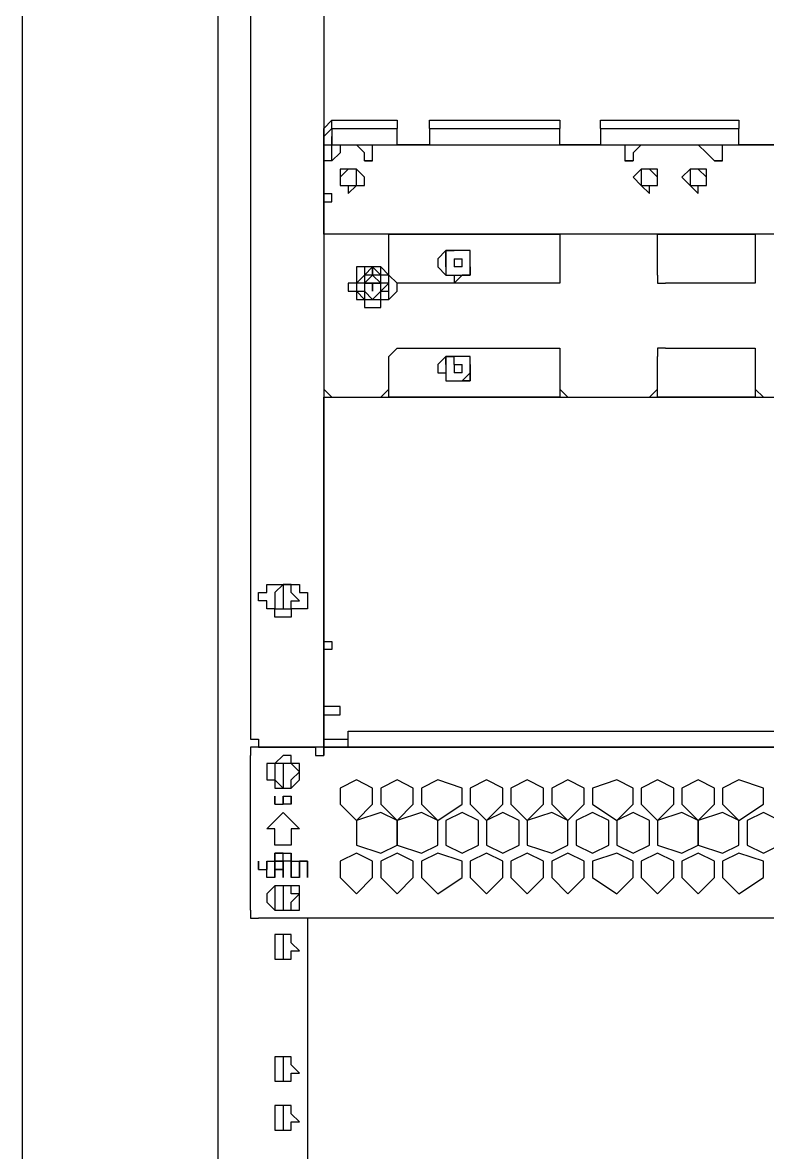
# Model space of a CAD drawing. Header units: millimetres. Extents: x 929 to 1725, y 58 to 532.
# Drawn here: x 1441.95 to 1452.66, y 89.87 to 106.1 of the extents above; entities that cross this region are included whole.
import ezdxf

# ---------------------------------------------------------------- set-up
doc = ezdxf.new("R2010")
doc.units = ezdxf.units.MM
doc.header["$MEASUREMENT"] = 0
doc.layers.add('TT-WIRE-EQPM', color=6, linetype='CONTINUOUS')

msp = doc.modelspace()

# ---------------------------------------------------------------- linework, layer by layer
at = {"layer": 'TT-WIRE-EQPM', "linetype": 'Continuous'}
for points in [[(1441.95205, 81.99353), (1441.95205, 192.01265)], [(1444.76104, 189.43773), (1444.76104, 84.56845)], [(1445.34625, 135.59859), (1446.28258, 135.59859), (1446.28258, 95.6874)], [(1445.22921, 135.48155), (1445.22921, 95.92148)], [(1446.39963, 104.6996), (1446.28258, 104.58256), (1446.28258, 104.58256)], [(1446.28258, 104.46552), (1446.28258, 104.58256)], [(1446.39963, 104.58256), (1446.28258, 104.46552), (1446.28258, 104.46552)], [(1446.39963, 104.6996), (1447.33596, 104.6996)], [(1446.39963, 104.58256), (1446.39963, 104.6996)], [(1446.39963, 104.58256), (1447.33596, 104.58256)], [(1446.39963, 104.58256), (1446.39963, 104.34848)], [(1447.33596, 104.6996), (1447.33596, 104.58256)], [(1447.33596, 104.34848), (1447.33596, 104.58256)], [(1447.80413, 104.6996), (1449.67679, 104.6996)], [(1447.80413, 104.58256), (1447.80413, 104.6996)], [(1447.80413, 104.58256), (1449.67679, 104.58256)], [(1447.80413, 104.58256), (1447.80413, 104.34848)], [(1449.67679, 104.6996), (1449.67679, 104.58256)], [(1449.67679, 104.34848), (1449.67679, 104.58256)], [(1450.262, 104.6996), (1452.25171, 104.6996)], [(1450.262, 104.58256), (1450.262, 104.6996)], [(1450.262, 104.58256), (1452.25171, 104.58256)], [(1450.262, 104.58256), (1450.262, 104.34848)], [(1452.25171, 104.6996), (1452.25171, 104.58256)], [(1452.25171, 104.34848), (1452.25171, 104.58256)], [(1446.28258, 104.34848), (1446.28258, 104.46552)], [(1446.39963, 104.34848), (1446.39963, 104.46552)], [(1446.28258, 103.99735), (1446.28258, 104.34848)], [(1446.28258, 104.34848), (1446.39963, 104.34848)], [(1446.39963, 104.34848), (1446.51667, 104.34848)], [(1446.39963, 104.11439), (1446.39963, 104.34848)], [(1446.39963, 104.11439), (1446.39963, 104.34848)], [(1446.51667, 104.34848), (1446.51667, 104.23144), (1446.39963, 104.11439)], [(1446.51667, 104.34848), (1446.75075, 104.34848)], [(1446.75075, 104.34848), (1450.84721, 104.34848)], [(1446.86779, 104.11439), (1446.86779, 104.23144), (1446.75075, 104.34848)], [(1446.98483, 104.11439), (1446.98483, 104.34848)], [(1447.80413, 104.34848), (1447.33596, 104.34848)], [(1450.262, 104.34848), (1449.67679, 104.34848)], [(1450.61312, 104.34848), (1450.61312, 104.11439)], [(1450.84721, 104.34848), (1450.73017, 104.23144), (1450.73017, 104.11439)], [(1450.84721, 104.34848), (1451.6665, 104.34848)], [(1451.6665, 104.34848), (1455.88, 104.34848)], [(1451.90058, 104.11439), (1451.78354, 104.23144), (1451.6665, 104.34848)], [(1452.01762, 104.11439), (1452.01762, 104.34848)], [(1452.83691, 104.34848), (1452.25171, 104.34848)], [(1446.39963, 104.11439), (1446.28258, 104.11439), (1446.28258, 103.99735)], [(1446.98483, 104.11439), (1446.86779, 104.11439)], [(1446.86779, 104.11439), (1446.98483, 104.11439)], [(1450.73017, 104.11439), (1450.61312, 104.11439)], [(1450.61312, 104.11439), (1450.73017, 104.11439)], [(1452.01762, 104.11439), (1451.90058, 104.11439)], [(1451.90058, 104.11439), (1452.01762, 104.11439)], [(1446.28258, 103.76327), (1446.28258, 103.99735)], [(1446.75075, 103.88031), (1446.75075, 103.88031), (1446.75075, 103.99735), (1446.63371, 103.99735), (1446.51667, 103.88031), (1446.51667, 103.88031), (1446.51667, 103.76327), (1446.63371, 103.76327), (1446.63371, 103.76327), (1446.75075, 103.76327), (1446.75075, 103.76327), (1446.75075, 103.88031)], [(1446.86779, 103.88031), (1446.86779, 103.88031), (1446.75075, 103.99735), (1446.75075, 103.99735), (1446.63371, 103.99735), (1446.51667, 103.99735), (1446.51667, 103.88031), (1446.51667, 103.88031), (1446.51667, 103.76327), (1446.63371, 103.76327), (1446.63371, 103.64623), (1446.75075, 103.76327), (1446.75075, 103.76327), (1446.86779, 103.76327), (1446.86779, 103.88031)], [(1451.08129, 103.88031), (1451.08129, 103.88031), (1451.08129, 103.99735), (1450.96425, 103.99735), (1450.84721, 103.99735), (1450.84721, 103.99735), (1450.73017, 103.88031), (1450.73017, 103.88031), (1450.84721, 103.76327), (1450.84721, 103.76327), (1450.96425, 103.64623), (1450.96425, 103.76327), (1451.08129, 103.76327), (1451.08129, 103.76327), (1451.08129, 103.88031)], [(1451.08129, 103.88031), (1451.08129, 103.88031), (1450.96425, 103.99735), (1450.84721, 103.99735), (1450.84721, 103.88031), (1450.84721, 103.76327), (1450.84721, 103.76327), (1450.96425, 103.76327), (1450.96425, 103.76327), (1451.08129, 103.76327), (1451.08129, 103.88031)], [(1451.78354, 103.88031), (1451.78354, 103.88031), (1451.78354, 103.99735), (1451.6665, 103.99735), (1451.54946, 103.99735), (1451.54946, 103.99735), (1451.43242, 103.88031), (1451.43242, 103.88031), (1451.54946, 103.76327), (1451.54946, 103.76327), (1451.6665, 103.64623), (1451.6665, 103.76327), (1451.78354, 103.76327), (1451.78354, 103.76327), (1451.78354, 103.88031)], [(1451.78354, 103.88031), (1451.78354, 103.88031), (1451.6665, 103.99735), (1451.54946, 103.99735), (1451.54946, 103.88031), (1451.54946, 103.76327), (1451.54946, 103.76327), (1451.6665, 103.76327), (1451.6665, 103.76327), (1451.78354, 103.76327), (1451.78354, 103.88031)], [(1446.28258, 103.06102), (1446.28258, 103.76327)], [(1446.28258, 103.76327), (1446.28258, 103.64623), (1446.39963, 103.64623)], [(1446.39963, 103.52919), (1446.39963, 103.64623)], [(1446.39963, 103.52919), (1446.39963, 103.64623)], [(1446.28258, 103.52919), (1446.39963, 103.52919)], [(1447.21892, 103.06102), (1446.28258, 103.06102)], [(1446.28258, 103.06102), (1446.28258, 102.94398)], [(1446.39963, 103.06102), (1446.28258, 103.06102), (1446.28258, 102.94398)], [(1447.10188, 103.06102), (1446.39963, 103.06102)], [(1447.21892, 102.94398), (1447.21892, 103.06102), (1447.10188, 103.06102)], [(1447.21892, 102.94398), (1447.21892, 103.06102)], [(1447.92117, 103.06102), (1447.21892, 103.06102)], [(1447.21892, 103.06102), (1447.92117, 103.06102)], [(1448.97454, 103.06102), (1447.92117, 103.06102)], [(1447.92117, 103.06102), (1448.97454, 103.06102)], [(1449.67679, 103.06102), (1448.97454, 103.06102)], [(1448.97454, 103.06102), (1449.67679, 103.06102)], [(1449.67679, 103.06102), (1449.67679, 102.94398)], [(1451.08129, 103.06102), (1449.67679, 103.06102)], [(1449.79383, 103.06102), (1449.67679, 103.06102), (1449.67679, 102.94398)], [(1450.96425, 103.06102), (1449.79383, 103.06102)], [(1451.08129, 102.94398), (1451.08129, 103.06102), (1450.96425, 103.06102)], [(1451.08129, 102.94398), (1451.08129, 103.06102)], [(1452.48579, 103.06102), (1451.08129, 103.06102)], [(1451.08129, 103.06102), (1452.48579, 103.06102)], [(1452.48579, 103.06102), (1452.48579, 102.94398)], [(1453.89029, 103.06102), (1452.48579, 103.06102)], [(1452.60283, 103.06102), (1452.48579, 103.06102), (1452.48579, 102.94398)], [(1453.77325, 103.06102), (1452.60283, 103.06102)], [(1446.28258, 102.94398), (1446.28258, 100.83723)], [(1447.21892, 102.47581), (1447.21892, 102.94398)], [(1449.67679, 102.94398), (1449.67679, 102.47581), (1449.67679, 102.47581), (1449.67679, 102.35877), (1449.67679, 102.35877), (1449.55975, 102.35877), (1447.33596, 102.35877)], [(1448.38933, 102.59285), (1448.38933, 102.7099), (1448.38933, 102.82694), (1448.38933, 102.82694), (1448.27229, 102.82694), (1448.15525, 102.82694), (1448.15525, 102.82694), (1448.03821, 102.82694), (1448.03821, 102.82694), (1447.92117, 102.7099), (1447.92117, 102.59285), (1448.03821, 102.47581), (1448.03821, 102.47581), (1448.15525, 102.47581), (1448.15525, 102.35877), (1448.27229, 102.47581), (1448.38933, 102.47581), (1448.38933, 102.47581), (1448.38933, 102.59285), (1448.38933, 102.59285), (1448.38933, 102.7099), (1448.38933, 102.82694), (1448.27229, 102.82694), (1448.15525, 102.82694), (1448.15525, 102.82694), (1448.03821, 102.82694), (1448.03821, 102.7099), (1448.03821, 102.7099), (1448.03821, 102.59285), (1448.03821, 102.59285), (1448.03821, 102.47581), (1448.15525, 102.47581), (1448.15525, 102.47581), (1448.27229, 102.47581), (1448.38933, 102.47581), (1448.38933, 102.59285), (1448.38933, 102.59285)], [(1448.03821, 102.59285), (1448.03821, 102.7099), (1448.03821, 102.7099), (1448.03821, 102.7099), (1448.03821, 102.7099), (1448.03821, 102.82694), (1448.03821, 102.82694), (1448.03821, 102.82694), (1448.15525, 102.82694)], [(1451.08129, 102.47581), (1451.08129, 102.94398)], [(1452.48579, 102.94398), (1452.48579, 102.47581), (1452.48579, 102.47581), (1452.48579, 102.35877), (1452.48579, 102.35877), (1452.36875, 102.35877), (1451.19833, 102.35877)], [(1448.15525, 102.7099), (1448.15525, 102.59285), (1448.15525, 102.59285)], [(1448.15525, 102.7099), (1448.27229, 102.7099)], [(1448.27229, 102.59285), (1448.27229, 102.59285), (1448.27229, 102.7099)], [(1447.33596, 102.35877), (1447.33596, 102.35877), (1447.21892, 102.47581), (1447.21892, 102.47581), (1447.10188, 102.59285), (1447.10188, 102.59285), (1446.98483, 102.59285), (1446.86779, 102.59285), (1446.86779, 102.59285), (1446.75075, 102.59285), (1446.75075, 102.47581), (1446.75075, 102.35877), (1446.63371, 102.35877), (1446.63371, 102.24173), (1446.75075, 102.24173), (1446.75075, 102.12469), (1446.75075, 102.12469), (1446.86779, 102.12469), (1446.86779, 102.00765), (1446.98483, 102.00765), (1446.98483, 102.00765), (1447.10188, 102.00765), (1447.10188, 102.12469), (1447.21892, 102.12469), (1447.21892, 102.12469), (1447.33596, 102.24173), (1447.33596, 102.35877)], [(1447.21892, 102.35877), (1447.21892, 102.35877), (1447.21892, 102.47581), (1447.10188, 102.47581), (1447.10188, 102.59285), (1446.86779, 102.59285), (1446.86779, 102.47581), (1446.86779, 102.47581), (1446.75075, 102.35877), (1446.75075, 102.35877), (1446.75075, 102.24173), (1446.75075, 102.24173), (1446.86779, 102.12469), (1446.86779, 102.12469), (1446.86779, 102.12469), (1446.98483, 102.12469), (1447.10188, 102.12469), (1447.10188, 102.12469), (1447.21892, 102.12469), (1447.21892, 102.24173), (1447.21892, 102.35877)], [(1446.98483, 102.59285), (1446.86779, 102.47581), (1446.86779, 102.47581)], [(1446.86779, 102.47581), (1446.86779, 102.35877)], [(1447.10188, 102.35877), (1447.10188, 102.35877), (1447.10188, 102.47581), (1446.98483, 102.47581), (1446.98483, 102.47581), (1446.86779, 102.47581), (1446.86779, 102.35877), (1446.86779, 102.35877), (1446.86779, 102.24173), (1446.86779, 102.12469), (1446.98483, 102.12469), (1446.98483, 102.12469), (1447.10188, 102.12469), (1447.10188, 102.24173), (1447.10188, 102.35877), (1447.10188, 102.35877), (1447.10188, 102.47581), (1447.10188, 102.47581), (1446.86779, 102.47581), (1446.86779, 102.47581), (1446.86779, 102.35877), (1446.86779, 102.24173), (1446.86779, 102.12469), (1446.86779, 102.12469), (1447.10188, 102.12469), (1447.10188, 102.12469), (1447.10188, 102.24173), (1447.10188, 102.35877)], [(1446.98483, 102.47581), (1446.86779, 102.47581), (1446.86779, 102.47581)], [(1446.98483, 102.47581), (1446.86779, 102.35877)], [(1446.98483, 102.47581), (1446.98483, 102.59285)], [(1446.98483, 102.59285), (1446.98483, 102.47581)], [(1447.10188, 102.47581), (1447.10188, 102.47581), (1446.98483, 102.59285)], [(1447.10188, 102.47581), (1447.10188, 102.47581), (1446.98483, 102.47581)], [(1447.10188, 102.35877), (1446.98483, 102.47581)], [(1447.10188, 102.35877), (1447.10188, 102.47581)], [(1447.21892, 102.47581), (1447.33596, 102.35877), (1447.33596, 102.35877)], [(1448.27229, 102.59285), (1448.15525, 102.59285)], [(1448.38933, 102.59285), (1448.38933, 102.59285), (1448.38933, 102.59285), (1448.38933, 102.59285), (1448.38933, 102.59285), (1448.38933, 102.59285), (1448.38933, 102.47581), (1448.27229, 102.47581), (1448.27229, 102.47581), (1448.27229, 102.47581)], [(1451.08129, 102.47581), (1451.08129, 102.35877), (1451.19833, 102.35877)], [(1446.86779, 102.35877), (1446.75075, 102.35877)], [(1446.75075, 102.35877), (1446.75075, 102.35877), (1446.75075, 102.24173)], [(1446.75075, 102.35877), (1446.75075, 102.24173)], [(1446.98483, 102.35877), (1446.86779, 102.35877), (1446.98483, 102.35877)], [(1446.86779, 102.35877), (1446.86779, 102.35877), (1446.98483, 102.35877)], [(1446.98483, 102.35877), (1446.86779, 102.35877)], [(1446.86779, 102.35877), (1446.86779, 102.24173)], [(1446.98483, 102.35877), (1447.10188, 102.35877), (1446.98483, 102.35877)], [(1447.10188, 102.35877), (1447.10188, 102.35877), (1446.98483, 102.35877)], [(1446.98483, 102.35877), (1447.10188, 102.35877)], [(1446.98483, 102.24173), (1446.98483, 102.35877)], [(1446.98483, 102.35877), (1446.98483, 102.24173)], [(1446.98483, 102.35877), (1446.98483, 102.24173)], [(1446.98483, 102.24173), (1446.98483, 102.35877)], [(1447.21892, 102.35877), (1447.10188, 102.35877)], [(1447.10188, 102.24173), (1447.21892, 102.35877), (1447.10188, 102.35877)], [(1447.10188, 102.24173), (1447.10188, 102.35877)], [(1447.21892, 102.24173), (1447.21892, 102.35877), (1447.21892, 102.35877)], [(1446.75075, 102.24173), (1446.86779, 102.24173)], [(1446.86779, 102.24173), (1446.86779, 102.12469)], [(1446.86779, 102.24173), (1446.86779, 102.12469), (1446.98483, 102.12469)], [(1446.86779, 102.24173), (1446.98483, 102.12469)], [(1446.98483, 102.12469), (1447.10188, 102.12469), (1447.10188, 102.24173)], [(1446.98483, 102.12469), (1447.10188, 102.24173)], [(1447.10188, 102.24173), (1447.21892, 102.24173)], [(1447.10188, 102.12469), (1447.10188, 102.24173)], [(1446.86779, 102.12469), (1446.86779, 102.12469), (1446.98483, 102.12469)], [(1446.98483, 102.12469), (1447.10188, 102.12469), (1447.10188, 102.12469)], [(1447.33596, 101.42244), (1447.33596, 101.42244), (1447.21892, 101.3054)], [(1447.33596, 101.42244), (1449.55975, 101.42244), (1449.55975, 101.42244), (1449.67679, 101.42244), (1449.67679, 101.3054), (1449.67679, 101.3054), (1449.67679, 100.83723)], [(1451.19833, 101.42244), (1451.08129, 101.42244), (1451.08129, 101.3054)], [(1451.19833, 101.42244), (1452.36875, 101.42244), (1452.48579, 101.42244), (1452.48579, 101.3054), (1452.48579, 101.3054), (1452.48579, 100.83723)], [(1447.21892, 100.83723), (1447.21892, 101.3054)], [(1448.38933, 101.18835), (1448.38933, 101.18835), (1448.38933, 101.3054), (1448.38933, 101.3054), (1448.27229, 101.3054), (1448.15525, 101.3054), (1448.03821, 101.3054), (1448.03821, 101.3054), (1447.92117, 101.18835), (1447.92117, 101.07131), (1448.03821, 101.07131), (1448.03821, 100.95427), (1448.15525, 100.95427), (1448.27229, 100.95427), (1448.38933, 100.95427), (1448.38933, 101.07131), (1448.38933, 101.07131), (1448.38933, 101.18835), (1448.38933, 101.18835), (1448.38933, 101.3054), (1448.27229, 101.3054), (1448.15525, 101.3054), (1448.03821, 101.3054), (1448.03821, 101.3054), (1448.03821, 101.18835), (1448.03821, 101.07131), (1448.03821, 101.07131), (1448.03821, 100.95427), (1448.15525, 100.95427), (1448.27229, 100.95427), (1448.38933, 101.07131), (1448.38933, 101.07131), (1448.38933, 101.18835)], [(1448.03821, 101.18835), (1448.03821, 101.18835), (1448.03821, 101.18835), (1448.03821, 101.18835), (1448.03821, 101.3054), (1448.03821, 101.3054), (1448.03821, 101.3054), (1448.15525, 101.3054)], [(1448.15525, 101.18835), (1448.15525, 101.3054)], [(1448.15525, 101.18835), (1448.15525, 101.3054)], [(1448.15525, 101.18835), (1448.15525, 101.07131)], [(1448.15525, 101.18835), (1448.27229, 101.18835)], [(1448.27229, 101.07131), (1448.27229, 101.18835)], [(1448.38933, 101.18835), (1448.38933, 101.07131), (1448.38933, 101.07131), (1448.38933, 101.07131), (1448.38933, 101.07131), (1448.38933, 101.07131), (1448.38933, 101.07131), (1448.38933, 100.95427), (1448.27229, 100.95427), (1448.27229, 100.95427)], [(1451.08129, 100.83723), (1451.08129, 101.3054)], [(1448.27229, 101.07131), (1448.15525, 101.07131)], [(1446.28258, 100.83723), (1446.28258, 100.72019)], [(1446.28258, 100.83723), (1446.28258, 100.83723), (1446.39963, 100.72019)], [(1446.28258, 100.72019), (1447.21892, 100.72019)], [(1446.28258, 97.0919), (1446.28258, 100.72019)], [(1446.39963, 100.72019), (1447.10188, 100.72019)], [(1447.10188, 100.72019), (1447.21892, 100.83723), (1447.21892, 100.83723)], [(1447.21892, 100.72019), (1447.21892, 100.83723)], [(1447.92117, 100.72019), (1447.21892, 100.72019)], [(1447.21892, 100.72019), (1447.92117, 100.72019)], [(1448.97454, 100.72019), (1447.92117, 100.72019)], [(1447.92117, 100.72019), (1448.97454, 100.72019)], [(1449.67679, 100.72019), (1448.97454, 100.72019)], [(1448.97454, 100.72019), (1449.67679, 100.72019)], [(1449.67679, 100.83723), (1449.67679, 100.72019)], [(1449.67679, 100.83723), (1449.67679, 100.83723), (1449.79383, 100.72019)], [(1449.67679, 100.72019), (1451.08129, 100.72019)], [(1449.79383, 100.72019), (1450.96425, 100.72019)], [(1450.96425, 100.72019), (1451.08129, 100.83723), (1451.08129, 100.83723)], [(1451.08129, 100.72019), (1451.08129, 100.83723)], [(1452.48579, 100.72019), (1451.08129, 100.72019)], [(1451.08129, 100.72019), (1452.48579, 100.72019)], [(1452.48579, 100.83723), (1452.48579, 100.72019)], [(1452.48579, 100.83723), (1452.48579, 100.83723), (1452.60283, 100.72019)], [(1452.48579, 100.72019), (1453.89029, 100.72019)], [(1452.60283, 100.72019), (1453.77325, 100.72019)], [(1445.58034, 97.56006), (1445.58034, 97.56006), (1445.58034, 97.67711), (1445.46329, 97.67711), (1445.46329, 97.67711), (1445.46329, 97.67711), (1445.46329, 97.67711), (1445.46329, 97.67711), (1445.46329, 97.79415), (1445.34625, 97.79415), (1445.34625, 97.79415), (1445.34625, 97.91119), (1445.34625, 97.91119), (1445.46329, 97.91119), (1445.46329, 97.91119), (1445.46329, 97.91119), (1445.46329, 98.02823), (1445.46329, 98.02823), (1445.46329, 98.02823), (1445.58034, 98.02823), (1445.58034, 98.02823), (1445.58034, 98.02823)], [(1445.58034, 98.02823), (1445.81442, 98.02823)], [(1445.93146, 97.79415), (1445.81442, 97.91119), (1445.81442, 97.91119), (1445.81442, 98.02823), (1445.69738, 98.02823), (1445.58034, 97.91119), (1445.58034, 97.91119), (1445.58034, 97.91119), (1445.58034, 97.79415), (1445.58034, 97.67711), (1445.58034, 97.67711), (1445.69738, 97.67711), (1445.81442, 97.67711), (1445.81442, 97.67711), (1445.81442, 97.79415), (1445.93146, 97.79415)], [(1445.69738, 98.02823), (1445.69738, 97.67711)], [(1445.81442, 98.02823), (1445.81442, 98.02823), (1445.81442, 98.02823), (1445.93146, 98.02823), (1445.93146, 98.02823), (1445.93146, 98.02823), (1445.93146, 97.91119), (1446.0485, 97.91119), (1446.0485, 97.91119), (1446.0485, 97.91119), (1446.0485, 97.91119), (1446.0485, 97.79415), (1446.0485, 97.79415), (1446.0485, 97.79415), (1446.0485, 97.67711), (1445.93146, 97.67711), (1445.93146, 97.67711), (1445.93146, 97.67711), (1445.93146, 97.67711), (1445.81442, 97.67711), (1445.81442, 97.56006), (1445.81442, 97.56006)], [(1445.81442, 97.56006), (1445.58034, 97.56006)], [(1446.28258, 97.20894), (1446.39963, 97.20894)], [(1446.28258, 97.20894), (1446.28258, 97.20894), (1446.28258, 97.20894), (1446.28258, 97.0919)], [(1446.39963, 97.20894), (1446.39963, 97.0919)], [(1446.28258, 96.62373), (1446.28258, 97.0919)], [(1446.39963, 97.0919), (1446.28258, 97.0919)], [(1446.39963, 97.0919), (1446.28258, 97.0919)], [(1446.28258, 95.80444), (1446.28258, 96.62373)], [(1446.28258, 96.62373), (1446.28258, 96.62373), (1446.28258, 95.80444)], [(1446.51667, 96.15557), (1446.51667, 96.27261), (1446.28258, 96.27261)], [(1446.28258, 96.15557), (1446.51667, 96.15557)], [(1445.22921, 95.92148), (1445.22921, 95.80444), (1445.34625, 95.80444), (1445.34625, 95.6874)], [(1446.63371, 95.80444), (1446.63371, 95.92148)], [(1446.63371, 95.92148), (1470.97836, 95.92148)], [(1445.34625, 95.6874), (1445.22921, 95.6874), (1445.22921, 95.57036)], [(1445.34625, 95.6874), (1446.16554, 95.6874)], [(1446.0485, 95.6874), (1445.34625, 95.6874)], [(1446.28258, 95.6874), (1446.0485, 95.6874)], [(1446.16554, 95.6874), (1446.16554, 95.57036), (1446.28258, 95.57036)], [(1446.28258, 95.80444), (1446.63371, 95.80444)], [(1446.28258, 95.6874), (1446.28258, 95.80444)], [(1446.28258, 95.80444), (1446.28258, 95.6874)], [(1446.28258, 95.57036), (1446.28258, 95.6874)], [(1446.28258, 95.6874), (1471.32949, 95.6874)], [(1446.63371, 95.6874), (1446.28258, 95.6874), (1446.28258, 95.6874)], [(1446.28258, 95.6874), (1446.28258, 95.57036)], [(1446.63371, 95.6874), (1446.63371, 95.80444)], [(1471.32949, 95.6874), (1471.21245, 95.6874), (1446.63371, 95.6874)], [(1445.22921, 93.34657), (1445.22921, 95.57036)], [(1445.69738, 95.57036), (1445.58034, 95.45332), (1445.58034, 95.45332), (1445.46329, 95.45332), (1445.46329, 95.33627), (1445.46329, 95.21923), (1445.58034, 95.21923), (1445.58034, 95.10219), (1445.69738, 95.10219)], [(1445.81442, 95.57036), (1445.69738, 95.57036)], [(1445.81442, 95.10219), (1445.81442, 95.10219), (1445.93146, 95.21923), (1445.93146, 95.21923), (1445.93146, 95.45332), (1445.93146, 95.45332), (1445.81442, 95.45332), (1445.81442, 95.57036)], [(1445.93146, 95.33627), (1445.81442, 95.45332), (1445.81442, 95.45332), (1445.81442, 95.45332), (1445.69738, 95.45332), (1445.58034, 95.45332), (1445.58034, 95.45332), (1445.58034, 95.33627), (1445.58034, 95.33627), (1445.58034, 95.21923), (1445.58034, 95.21923), (1445.69738, 95.10219), (1445.81442, 95.10219), (1445.81442, 95.21923), (1445.81442, 95.21923), (1445.93146, 95.33627)], [(1445.69738, 95.45332), (1445.69738, 95.10219)], [(1446.98483, 95.10219), (1446.75075, 95.21923), (1446.51667, 95.10219), (1446.51667, 94.86811), (1446.75075, 94.63402), (1446.98483, 94.86811), (1446.98483, 95.10219)], [(1447.57004, 95.10219), (1447.33596, 95.21923), (1447.10188, 95.10219), (1447.10188, 94.86811), (1447.33596, 94.63402), (1447.57004, 94.86811), (1447.57004, 95.10219)], [(1448.27229, 95.10219), (1447.92117, 95.21923), (1447.68708, 95.10219), (1447.68708, 94.86811), (1447.92117, 94.63402), (1448.27229, 94.86811), (1448.27229, 95.10219)], [(1448.8575, 95.10219), (1448.62342, 95.21923), (1448.38933, 95.10219), (1448.38933, 94.86811), (1448.62342, 94.63402), (1448.8575, 94.86811), (1448.8575, 95.10219)], [(1449.44271, 95.10219), (1449.20863, 95.21923), (1448.97454, 95.10219), (1448.97454, 94.86811), (1449.20863, 94.63402), (1449.44271, 94.86811), (1449.44271, 95.10219)], [(1450.02792, 95.10219), (1449.79383, 95.21923), (1449.55975, 95.10219), (1449.55975, 94.86811), (1449.79383, 94.63402), (1450.02792, 94.86811), (1450.02792, 95.10219)], [(1450.73017, 95.10219), (1450.49608, 95.21923), (1450.14496, 95.10219), (1450.14496, 94.86811), (1450.49608, 94.63402), (1450.73017, 94.86811), (1450.73017, 95.10219)], [(1451.31537, 95.10219), (1451.08129, 95.21923), (1450.84721, 95.10219), (1450.84721, 94.86811), (1451.08129, 94.63402), (1451.31537, 94.86811), (1451.31537, 95.10219)], [(1451.90058, 95.10219), (1451.6665, 95.21923), (1451.43242, 95.10219), (1451.43242, 94.86811), (1451.6665, 94.63402), (1451.90058, 94.86811), (1451.90058, 95.10219)], [(1452.60283, 95.10219), (1452.25171, 95.21923), (1452.01762, 95.10219), (1452.01762, 94.86811), (1452.25171, 94.63402), (1452.60283, 94.86811), (1452.60283, 95.10219)], [(1445.69738, 95.10219), (1445.81442, 95.10219)], [(1445.58034, 94.86811), (1445.58034, 94.98515)], [(1445.58034, 94.98515), (1445.58034, 94.86811)], [(1445.58034, 94.86811), (1445.69738, 94.86811)], [(1445.58034, 94.86811), (1445.58034, 94.86811), (1445.69738, 94.86811), (1445.69738, 94.86811)], [(1445.69738, 94.86811), (1445.69738, 94.98515), (1445.69738, 94.98515), (1445.69738, 94.86811)], [(1445.69738, 94.98515), (1445.81442, 94.98515)], [(1445.69738, 94.86811), (1445.69738, 94.98515)], [(1445.81442, 94.86811), (1445.81442, 94.86811), (1445.81442, 94.86811), (1445.69738, 94.86811)], [(1445.81442, 94.98515), (1445.81442, 94.86811)], [(1445.81442, 94.86811), (1445.81442, 94.98515)], [(1445.81442, 94.86811), (1445.81442, 94.98515)], [(1445.46329, 94.51698), (1445.69738, 94.75107), (1445.93146, 94.51698), (1445.81442, 94.51698), (1445.81442, 94.2829)], [(1447.33596, 94.63402), (1447.10188, 94.75107), (1446.75075, 94.63402), (1446.75075, 94.2829), (1447.10188, 94.16586), (1447.33596, 94.2829), (1447.33596, 94.63402)], [(1447.92117, 94.63402), (1447.68708, 94.75107), (1447.33596, 94.63402), (1447.33596, 94.2829), (1447.68708, 94.16586), (1447.92117, 94.2829), (1447.92117, 94.63402)], [(1448.50638, 94.63402), (1448.27229, 94.75107), (1448.03821, 94.63402), (1448.03821, 94.2829), (1448.27229, 94.16586), (1448.50638, 94.2829), (1448.50638, 94.63402)], [(1449.09158, 94.63402), (1448.8575, 94.75107), (1448.62342, 94.63402), (1448.62342, 94.2829), (1448.8575, 94.16586), (1449.09158, 94.2829), (1449.09158, 94.63402)], [(1449.79383, 94.63402), (1449.55975, 94.75107), (1449.20863, 94.63402), (1449.20863, 94.2829), (1449.55975, 94.16586), (1449.79383, 94.2829), (1449.79383, 94.63402)], [(1450.37904, 94.63402), (1450.14496, 94.75107), (1449.91087, 94.63402), (1449.91087, 94.2829), (1450.14496, 94.16586), (1450.37904, 94.2829), (1450.37904, 94.63402)], [(1450.96425, 94.63402), (1450.73017, 94.75107), (1450.49608, 94.63402), (1450.49608, 94.2829), (1450.73017, 94.16586), (1450.96425, 94.2829), (1450.96425, 94.63402)], [(1451.6665, 94.63402), (1451.43242, 94.75107), (1451.08129, 94.63402), (1451.08129, 94.2829), (1451.43242, 94.16586), (1451.6665, 94.2829), (1451.6665, 94.63402)], [(1452.25171, 94.63402), (1452.01762, 94.75107), (1451.6665, 94.63402), (1451.6665, 94.2829), (1452.01762, 94.16586), (1452.25171, 94.2829), (1452.25171, 94.63402)], [(1452.83691, 94.63402), (1452.60283, 94.75107), (1452.36875, 94.63402), (1452.36875, 94.2829), (1452.60283, 94.16586), (1452.83691, 94.2829), (1452.83691, 94.63402)], [(1445.58034, 94.2829), (1445.58034, 94.51698), (1445.46329, 94.51698)], [(1445.81442, 94.2829), (1445.58034, 94.2829)], [(1445.34625, 93.93177), (1445.34625, 94.04882), (1445.34625, 93.93177)], [(1445.46329, 93.93177), (1445.46329, 94.04882), (1445.46329, 93.93177)], [(1445.46329, 93.81473), (1445.46329, 94.04882), (1445.58034, 94.04882)], [(1445.58034, 94.04882), (1445.58034, 94.16586), (1445.58034, 94.16586), (1445.58034, 94.16586), (1445.58034, 94.16586), (1445.58034, 94.16586), (1445.58034, 94.04882)], [(1445.58034, 94.04882), (1445.58034, 94.16586), (1445.58034, 94.16586), (1445.58034, 94.04882)], [(1445.58034, 94.16586), (1445.69738, 94.16586), (1445.58034, 94.16586), (1445.58034, 94.16586)], [(1445.58034, 94.04882), (1445.58034, 94.16586)], [(1445.58034, 94.16586), (1445.69738, 94.16586), (1445.58034, 94.16586), (1445.58034, 94.04882), (1445.69738, 94.04882), (1445.58034, 94.04882)], [(1445.58034, 94.04882), (1445.58034, 94.04882), (1445.58034, 93.93177), (1445.58034, 93.93177)], [(1445.58034, 93.81473), (1445.58034, 94.04882), (1445.69738, 94.04882)], [(1445.69738, 94.04882), (1445.58034, 94.04882), (1445.58034, 93.93177), (1445.69738, 93.93177)], [(1445.58034, 93.93177), (1445.58034, 94.04882)], [(1445.58034, 93.93177), (1445.58034, 94.04882)], [(1445.69738, 94.16586), (1445.81442, 94.16586), (1445.81442, 94.16586), (1445.81442, 94.16586)], [(1445.69738, 94.04882), (1445.69738, 94.16586)], [(1445.81442, 94.16586), (1445.81442, 94.16586), (1445.81442, 94.16586), (1445.81442, 94.04882), (1445.81442, 94.04882), (1445.69738, 94.04882)], [(1445.69738, 93.81473), (1445.69738, 94.04882), (1445.69738, 93.81473)], [(1445.69738, 93.93177), (1445.69738, 94.04882)], [(1445.69738, 93.93177), (1445.69738, 94.04882)], [(1445.81442, 94.04882), (1445.81442, 94.16586), (1445.81442, 94.16586), (1445.81442, 94.16586), (1445.81442, 94.04882), (1445.81442, 94.04882)], [(1445.81442, 94.04882), (1445.81442, 93.93177)], [(1445.93146, 93.81473), (1445.93146, 93.93177), (1445.93146, 93.93177), (1445.93146, 93.81473), (1445.81442, 93.81473), (1445.81442, 94.04882)], [(1445.81442, 94.04882), (1445.93146, 94.04882)], [(1445.81442, 93.93177), (1445.81442, 94.04882)], [(1445.81442, 93.93177), (1445.81442, 94.04882), (1445.81442, 94.04882), (1445.81442, 93.93177), (1445.81442, 93.93177), (1445.81442, 93.93177), (1445.81442, 93.93177)], [(1446.0485, 94.04882), (1445.93146, 94.04882), (1445.93146, 94.04882), (1446.0485, 94.04882)], [(1445.93146, 94.04882), (1445.93146, 93.81473)], [(1445.93146, 94.04882), (1445.93146, 93.93177)], [(1445.93146, 93.93177), (1445.93146, 94.04882), (1445.93146, 94.04882)], [(1446.0485, 94.04882), (1446.0485, 93.81473)], [(1446.0485, 93.81473), (1446.0485, 94.04882)], [(1446.75075, 93.58065), (1446.98483, 93.81473), (1446.98483, 94.04882), (1446.75075, 94.16586), (1446.51667, 94.04882), (1446.51667, 93.81473), (1446.75075, 93.58065)], [(1447.33596, 93.58065), (1447.57004, 93.81473), (1447.57004, 94.04882), (1447.33596, 94.16586), (1447.10188, 94.04882), (1447.10188, 93.81473), (1447.33596, 93.58065)], [(1447.92117, 93.58065), (1448.27229, 93.81473), (1448.27229, 94.04882), (1447.92117, 94.16586), (1447.68708, 94.04882), (1447.68708, 93.81473), (1447.92117, 93.58065)], [(1448.62342, 93.58065), (1448.8575, 93.81473), (1448.8575, 94.04882), (1448.62342, 94.16586), (1448.38933, 94.04882), (1448.38933, 93.81473), (1448.62342, 93.58065)], [(1449.20863, 93.58065), (1449.44271, 93.81473), (1449.44271, 94.04882), (1449.20863, 94.16586), (1448.97454, 94.04882), (1448.97454, 93.81473), (1449.20863, 93.58065)], [(1449.79383, 93.58065), (1450.02792, 93.81473), (1450.02792, 94.04882), (1449.79383, 94.16586), (1449.55975, 94.04882), (1449.55975, 93.81473), (1449.79383, 93.58065)], [(1450.49608, 93.58065), (1450.73017, 93.81473), (1450.73017, 94.04882), (1450.49608, 94.16586), (1450.14496, 94.04882), (1450.14496, 93.81473), (1450.49608, 93.58065)], [(1451.08129, 93.58065), (1451.31537, 93.81473), (1451.31537, 94.04882), (1451.08129, 94.16586), (1450.84721, 94.04882), (1450.84721, 93.81473), (1451.08129, 93.58065)], [(1451.6665, 93.58065), (1451.90058, 93.81473), (1451.90058, 94.04882), (1451.6665, 94.16586), (1451.43242, 94.04882), (1451.43242, 93.81473), (1451.6665, 93.58065)], [(1452.25171, 93.58065), (1452.60283, 93.81473), (1452.60283, 94.04882), (1452.25171, 94.16586), (1452.01762, 94.04882), (1452.01762, 93.81473), (1452.25171, 93.58065)], [(1445.34625, 93.93177), (1445.46329, 93.93177)], [(1445.34625, 93.93177), (1445.46329, 93.93177)], [(1445.58034, 93.93177), (1445.58034, 93.93177), (1445.58034, 93.81473), (1445.46329, 93.81473)], [(1445.58034, 93.93177), (1445.58034, 93.81473)], [(1445.69738, 93.93177), (1445.58034, 93.93177)], [(1445.69738, 93.81473), (1445.69738, 93.93177)], [(1445.69738, 93.93177), (1445.69738, 93.81473)], [(1445.81442, 93.81473), (1445.81442, 93.93177)], [(1445.81442, 93.93177), (1445.81442, 93.81473)], [(1445.69738, 93.69769), (1445.58034, 93.69769), (1445.58034, 93.69769), (1445.46329, 93.58065), (1445.46329, 93.58065), (1445.46329, 93.46361), (1445.58034, 93.34657), (1445.58034, 93.34657), (1445.69738, 93.34657)], [(1445.93146, 93.58065), (1445.81442, 93.58065), (1445.81442, 93.69769), (1445.81442, 93.69769), (1445.58034, 93.69769), (1445.58034, 93.58065), (1445.58034, 93.58065), (1445.58034, 93.46361), (1445.58034, 93.46361), (1445.58034, 93.34657), (1445.69738, 93.34657), (1445.81442, 93.34657), (1445.81442, 93.46361), (1445.81442, 93.46361), (1445.93146, 93.58065)], [(1445.69738, 93.69769), (1445.69738, 93.34657)], [(1445.81442, 93.69769), (1445.69738, 93.69769)], [(1445.81442, 93.34657), (1445.81442, 93.34657), (1445.93146, 93.34657), (1445.93146, 93.46361), (1445.93146, 93.58065), (1445.93146, 93.69769), (1445.81442, 93.69769), (1445.81442, 93.69769)], [(1445.22921, 93.34657), (1445.22921, 93.22953), (1445.34625, 93.22953)], [(1472.26582, 93.22953), (1445.34625, 93.22953)], [(1445.69738, 93.34657), (1445.81442, 93.34657)], [(1446.0485, 93.22953), (1446.0485, 84.56845)], [(1445.93146, 92.76136), (1445.81442, 92.8784), (1445.81442, 92.99544), (1445.81442, 92.99544), (1445.58034, 92.99544), (1445.58034, 92.8784), (1445.58034, 92.8784), (1445.58034, 92.76136), (1445.58034, 92.76136), (1445.58034, 92.64432), (1445.69738, 92.64432), (1445.81442, 92.64432), (1445.81442, 92.64432), (1445.81442, 92.76136), (1445.93146, 92.76136)], [(1445.69738, 92.99544), (1445.69738, 92.64432)], [(1445.93146, 91.00573), (1445.81442, 91.12278), (1445.81442, 91.12278), (1445.81442, 91.23982), (1445.58034, 91.23982), (1445.58034, 91.12278), (1445.58034, 91.00573), (1445.58034, 91.00573), (1445.58034, 90.88869), (1445.58034, 90.88869), (1445.69738, 90.88869), (1445.81442, 90.88869), (1445.81442, 90.88869), (1445.81442, 91.00573), (1445.93146, 91.00573)], [(1445.69738, 91.23982), (1445.69738, 90.88869)], [(1445.93146, 90.30348), (1445.81442, 90.42053), (1445.81442, 90.42053), (1445.81442, 90.53757), (1445.58034, 90.53757), (1445.58034, 90.42053), (1445.58034, 90.30348), (1445.58034, 90.30348), (1445.58034, 90.18644), (1445.58034, 90.18644), (1445.69738, 90.18644), (1445.81442, 90.18644), (1445.81442, 90.18644), (1445.81442, 90.30348), (1445.93146, 90.30348)], [(1445.69738, 90.53757), (1445.69738, 90.18644)]]:
    msp.add_lwpolyline(points, dxfattribs=at)

doc.saveas('drawing.dxf')
